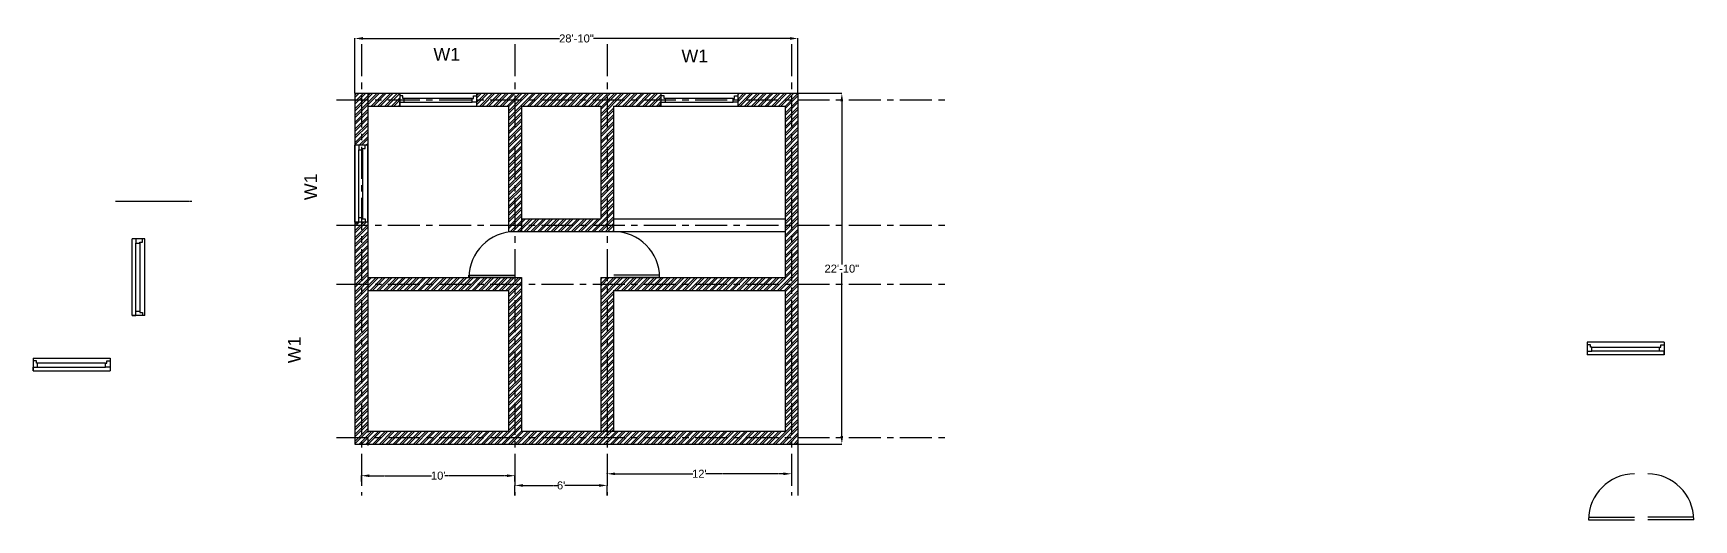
# Model space of a CAD drawing. Header units: inches. Extents: x 10 to 2742, y 28 to 1272.
# Drawn here: x 1445 to 2742, y 892 to 1272 of the extents above; entities that cross this region are included whole.
import ezdxf

# ---------------------------------------------------------------- set-up
doc = ezdxf.new("R2010")
doc.units = ezdxf.units.IN
doc.header["$MEASUREMENT"] = 0
doc.linetypes.add('CENTER', pattern=[2, 1.25, -0.25, 0.25, -0.25])
doc.layers.add('Center', color=50, linetype='CENTER')
doc.styles.get("Standard").update_dxf_attribs({"font": 'arial.ttf', "height": 10})
doc.dimstyles.get("Standard").update_dxf_attribs({"dimtxt": 6.25, "dimasz": 6.25, "dimexe": 0.18, "dimexo": 0.0625, "dimgap": 0.09, "dimtad": 0, "dimtih": 1, "dimtoh": 1, "dimdec": 0, "dimzin": 0, "dimdsep": 46, "dimlunit": 4, "dimtxsty": 'Standard', "dimcen": 0.09, "dimadec": 0, "dimazin": 0, "dimtfac": 1, "dimtdec": 0, "dimtofl": 0, "dimtmove": 0, "dimatfit": 3, "dimfxl": 1, "dimtolj": 1, "dimtzin": 0, "dimarcsym": 0})

# ---------------------------------------------------------------- blocks, each defined once
blk = doc.blocks.new('*D3')
at = {"color": 0, "lineweight": -2, "transparency": 16777216}
for p, q in [((1696, 1225.6), (1696, 1268.5)), ((1702.2, 1268.3), (1855.7, 1268.3)), ((2035.7, 1268.3), (1882.3, 1268.3)), ((2042, 1225.6), (2042, 1268.5))]:
    blk.add_line(p, q, dxfattribs=at)
at = {"color": 0, "transparency": 16777216}
for points in [[(1702.2, 1269.4), (1702.2, 1267.3), (1696, 1268.3)], [(2035.7, 1269.4), (2035.7, 1267.3), (2042, 1268.3)]]:
    blk.add_solid(points, dxfattribs=at)
at = {"layer": 'Defpoints', "color": 0, "transparency": 16777216}
for p in [(2042, 1268.3), (1696, 1225.5), (2042, 1225.5)]:
    blk.add_point(p, dxfattribs=at)
at = {"color": 0, "transparency": 16777216, "insert": (1869, 1268.3), "char_height": 6.25, "attachment_point": 5}
blk.add_mtext('\\A1;28\'-10"', dxfattribs=at)
blk = doc.blocks.new('*D4')
at = {"color": 0, "lineweight": -2, "transparency": 16777216}
for p, q in [((2042, 1225.5), (2076.4, 1225.5)), ((2076.3, 1219.2), (2076.3, 1091.8)), ((2076.3, 957.7), (2076.3, 1085.2)), ((2042, 951.5), (2076.4, 951.5))]:
    blk.add_line(p, q, dxfattribs=at)
at = {"color": 0, "transparency": 16777216}
for points in [[(2075.2, 1219.2), (2077.3, 1219.2), (2076.3, 1225.5)], [(2075.2, 957.7), (2077.3, 957.7), (2076.3, 951.5)]]:
    blk.add_solid(points, dxfattribs=at)
at = {"layer": 'Defpoints', "color": 0, "transparency": 16777216}
for p in [(2042, 1225.5), (2042, 951.5), (2076.3, 951.5)]:
    blk.add_point(p, dxfattribs=at)
at = {"color": 0, "transparency": 16777216, "insert": (2076.3, 1088.5), "char_height": 6.25, "attachment_point": 5}
blk.add_mtext('\\A1;22\'-10"', dxfattribs=at)
blk = doc.blocks.new('*D5')
at = {"layer": 'Center', "color": 0, "lineweight": -2, "transparency": 16777216}
for p, q in [((1701, 922.3), (1701, 926.9)), ((1707.2, 926.8), (1755.9, 926.8)), ((1814.7, 926.8), (1766.1, 926.8)), ((1821, 922.3), (1821, 926.9))]:
    blk.add_line(p, q, dxfattribs=at)
at = {"layer": 'Center', "color": 0, "transparency": 16777216}
for points in [[(1707.2, 927.8), (1707.2, 925.7), (1701, 926.8)], [(1814.7, 927.8), (1814.7, 925.7), (1821, 926.8)]]:
    blk.add_solid(points, dxfattribs=at)
at = {"layer": 'Defpoints', "color": 0, "transparency": 16777216}
for p in [(1701, 922.2), (1821, 926.8), (1821, 922.2)]:
    blk.add_point(p, dxfattribs=at)
at = {"layer": 'Center', "color": 0, "transparency": 16777216, "insert": (1761, 926.8), "char_height": 6.25, "attachment_point": 5}
blk.add_mtext("\\A1;10'", dxfattribs=at)
blk = doc.blocks.new('*D6')
at = {"layer": 'Center', "color": 0, "lineweight": -2, "transparency": 16777216}
for p, q in [((1821, 911.3), (1821, 919.4)), ((1827.2, 919.2), (1854, 919.2)), ((1886.7, 919.2), (1860, 919.2)), ((1893, 911.3), (1893, 919.4))]:
    blk.add_line(p, q, dxfattribs=at)
at = {"layer": 'Center', "color": 0, "transparency": 16777216}
for points in [[(1827.2, 920.2), (1827.2, 918.1), (1821, 919.2)], [(1886.7, 920.2), (1886.7, 918.1), (1893, 919.2)]]:
    blk.add_solid(points, dxfattribs=at)
at = {"layer": 'Defpoints', "color": 0, "transparency": 16777216}
for p in [(1821, 911.2), (1893, 919.2), (1893, 911.2)]:
    blk.add_point(p, dxfattribs=at)
at = {"layer": 'Center', "color": 0, "transparency": 16777216, "insert": (1857, 919.2), "char_height": 6.25, "attachment_point": 5}
blk.add_mtext("\\A1;6'", dxfattribs=at)
blk = doc.blocks.new('*D7')
at = {"layer": 'Center', "color": 0, "lineweight": -2, "transparency": 16777216}
for p, q in [((1893, 928.3), (1893, 928.4)), ((1899.2, 928.3), (1959.9, 928.3)), ((2030.7, 928.3), (1970.1, 928.3)), ((2037, 928.3), (2037, 928.4))]:
    blk.add_line(p, q, dxfattribs=at)
at = {"layer": 'Center', "color": 0, "transparency": 16777216}
for points in [[(1899.2, 929.3), (1899.2, 927.2), (1893, 928.3)], [(2030.7, 929.3), (2030.7, 927.2), (2037, 928.3)]]:
    blk.add_solid(points, dxfattribs=at)
at = {"layer": 'Defpoints', "color": 0, "transparency": 16777216}
for p in [(1893, 928.3), (2037, 928.3), (2037, 928.3)]:
    blk.add_point(p, dxfattribs=at)
at = {"layer": 'Center', "color": 0, "transparency": 16777216, "insert": (1965, 928.3), "char_height": 6.25, "attachment_point": 5}
blk.add_mtext("\\A1;12'", dxfattribs=at)

msp = doc.modelspace()

# ---------------------------------------------------------------- hatches: boundary and pattern name
h = msp.add_hatch()
h.set_pattern_fill('ANSI32', color=256, scale=10)
h.paths.add_polyline_path([(1731, 1218.5), (1731, 1225.5), (1696, 1225.5), (1696, 1184.9), (1706, 1184.9), (1706, 1215.5), (1731, 1215.5)])
h = msp.add_hatch()
h.set_pattern_fill('ANSI32', color=256, scale=10)
h.paths.add_polyline_path([(1935, 1225.5), (1791, 1225.5), (1791, 1215.5), (1816, 1215.5), (1816, 1117.5), (1826, 1117.5), (1826, 1215.5), (1888, 1215.5), (1888, 1127.5), (1826, 1127.5), (1826, 1117.5), (1898, 1117.5), (1898, 1215.5), (1935, 1215.5), (1935, 1218.5)], flags=17)
h.paths.add_polyline_path([(2042, 1225.5), (1995, 1225.5), (1995, 1215.5), (2032, 1215.5), (2032, 1081.5), (1888, 1081.5), (1888, 961.5), (1898, 961.5), (1898, 1071.5), (2032, 1071.5), (2032, 961.5), (1826, 961.5), (1826, 1081.5), (1706, 1081.5), (1706, 1071.5), (1816, 1071.5), (1816, 961.5), (1706, 961.5), (1706, 1124.9), (1696, 1124.9), (1696, 951.5), (2042, 951.5)])

# ---------------------------------------------------------------- linework, layer by layer
at = {"ltscale": 20}
for p, q in [((1696, 1225.5), (2042, 1225.5)), ((1696, 1225.5), (1696, 951.5)), ((2042, 1225.5), (2042, 911.2)), ((1706, 1215.5), (1706, 961.5)), ((1706, 1215.5), (1816, 1215.5)), ((1816, 1215.5), (1816, 1117.5)), ((1826, 1215.5), (1826, 1117.5)), ((1826, 1215.5), (1888, 1215.5)), ((1888, 1215.5), (1888, 1127.5)), ((1898, 1215.5), (1898, 1117.5)), ((1898, 1215.5), (2032, 1215.5)), ((2032, 1215.5), (2032, 1081.5)), ((1816, 1117.5), (2032, 1117.5)), ((1826, 1127.5), (1888, 1127.5)), ((1898, 1127.5), (2032, 1127.5)), ((1706, 1081.5), (1826, 1081.5)), ((1826, 1081.5), (1826, 961.5)), ((1888, 1081.5), (2032, 1081.5)), ((1888, 1081.5), (1888, 961.5)), ((1706, 1071.5), (1816, 1071.5)), ((1816, 1071.5), (1816, 961.5)), ((1898, 1071.5), (2032, 1071.5)), ((1898, 1071.5), (1898, 961.5)), ((2032, 1071.5), (2032, 961.5)), ((1706, 961.5), (1816, 961.5)), ((1826, 961.5), (2032, 961.5)), ((1696, 951.5), (2045, 951.5))]:
    msp.add_line(p, q, dxfattribs=at)
for p, q in [((1731, 1225.5), (1791, 1225.5)), ((1731, 1225.5), (1731, 1215.5)), ((1731, 1225.5), (1791, 1225.5)), ((1731, 1225.5), (1731, 1215.5)), ((1731, 1225.5), (1791, 1225.5)), ((1731, 1225.5), (1731, 1215.5)), ((1733.5, 1223.5), (1731, 1223.5)), ((1733.5, 1223.5), (1731, 1223.5)), ((1733.5, 1223.5), (1731, 1223.5)), ((1733.5, 1221.5), (1733.5, 1223.5)), ((1733.5, 1221.5), (1733.5, 1223.5)), ((1733.5, 1221.5), (1733.5, 1223.5)), ((1734.5, 1221.5), (1733.5, 1221.5)), ((1734.5, 1221.5), (1733.5, 1221.5)), ((1734.5, 1221.5), (1733.5, 1221.5)), ((1734.5, 1218.5), (1734.5, 1221.5)), ((1787.5, 1221.5), (1734.5, 1221.5)), ((1734.5, 1218.5), (1734.5, 1221.5)), ((1787.5, 1221.5), (1734.5, 1221.5)), ((1734.5, 1218.5), (1734.5, 1221.5)), ((1787.5, 1221.5), (1734.5, 1221.5)), ((1787.5, 1218.5), (1787.5, 1221.5)), ((1787.5, 1221.5), (1788.5, 1221.5)), ((1787.5, 1218.5), (1787.5, 1221.5)), ((1787.5, 1221.5), (1788.5, 1221.5)), ((1787.5, 1218.5), (1787.5, 1221.5)), ((1787.5, 1221.5), (1788.5, 1221.5)), ((1788.5, 1221.5), (1788.5, 1223.5)), ((1788.5, 1223.5), (1791, 1223.5)), ((1788.5, 1221.5), (1788.5, 1223.5)), ((1788.5, 1223.5), (1791, 1223.5)), ((1788.5, 1221.5), (1788.5, 1223.5)), ((1788.5, 1223.5), (1791, 1223.5)), ((1791, 1225.5), (1791, 1215.5)), ((1791, 1225.5), (1791, 1215.5)), ((1791, 1225.5), (1791, 1215.5)), ((1935, 1225.5), (1995, 1225.5)), ((1935, 1225.5), (1935, 1215.5)), ((1935, 1225.5), (1995, 1225.5)), ((1935, 1225.5), (1935, 1215.5)), ((1935, 1225.5), (1995, 1225.5)), ((1935, 1225.5), (1935, 1215.5)), ((1937.5, 1223.5), (1935, 1223.5)), ((1937.5, 1223.5), (1935, 1223.5)), ((1937.5, 1223.5), (1935, 1223.5)), ((1937.5, 1221.5), (1937.5, 1223.5)), ((1937.5, 1221.5), (1937.5, 1223.5)), ((1937.5, 1221.5), (1937.5, 1223.5)), ((1938.5, 1221.5), (1937.5, 1221.5)), ((1938.5, 1221.5), (1937.5, 1221.5)), ((1938.5, 1221.5), (1937.5, 1221.5)), ((1938.5, 1218.5), (1938.5, 1221.5)), ((1991.5, 1221.5), (1938.5, 1221.5)), ((1938.5, 1218.5), (1938.5, 1221.5)), ((1991.5, 1221.5), (1938.5, 1221.5)), ((1938.5, 1218.5), (1938.5, 1221.5)), ((1991.5, 1221.5), (1938.5, 1221.5)), ((1991.5, 1218.5), (1991.5, 1221.5)), ((1991.5, 1221.5), (1992.5, 1221.5)), ((1991.5, 1218.5), (1991.5, 1221.5)), ((1991.5, 1221.5), (1992.5, 1221.5)), ((1991.5, 1218.5), (1991.5, 1221.5)), ((1991.5, 1221.5), (1992.5, 1221.5)), ((1992.5, 1221.5), (1992.5, 1223.5)), ((1992.5, 1223.5), (1995, 1223.5)), ((1992.5, 1221.5), (1992.5, 1223.5)), ((1992.5, 1223.5), (1995, 1223.5)), ((1992.5, 1221.5), (1992.5, 1223.5)), ((1992.5, 1223.5), (1995, 1223.5)), ((1995, 1225.5), (1995, 1215.5)), ((1995, 1225.5), (1995, 1215.5)), ((1995, 1225.5), (1995, 1215.5)), ((1731, 1215.5), (1731, 1218.5)), ((1731, 1218.5), (1734.5, 1218.5)), ((1731, 1215.5), (1731, 1218.5)), ((1731, 1218.5), (1734.5, 1218.5)), ((1731, 1215.5), (1731, 1218.5)), ((1731, 1218.5), (1734.5, 1218.5)), ((1731, 1215.5), (1791, 1215.5)), ((1731, 1215.5), (1791, 1215.5)), ((1731, 1215.5), (1791, 1215.5)), ((1734.5, 1218.5), (1787.5, 1218.5)), ((1734.5, 1218.5), (1787.5, 1218.5)), ((1734.5, 1218.5), (1787.5, 1218.5)), ((1791, 1218.5), (1787.5, 1218.5)), ((1791, 1218.5), (1787.5, 1218.5)), ((1791, 1218.5), (1787.5, 1218.5)), ((1935, 1215.5), (1935, 1218.5)), ((1935, 1218.5), (1938.5, 1218.5)), ((1935, 1215.5), (1935, 1218.5)), ((1935, 1218.5), (1938.5, 1218.5)), ((1935, 1215.5), (1935, 1218.5)), ((1935, 1218.5), (1938.5, 1218.5)), ((1935, 1215.5), (1995, 1215.5)), ((1935, 1215.5), (1995, 1215.5)), ((1935, 1215.5), (1995, 1215.5)), ((1938.5, 1218.5), (1991.5, 1218.5)), ((1938.5, 1218.5), (1991.5, 1218.5)), ((1938.5, 1218.5), (1991.5, 1218.5)), ((1995, 1218.5), (1991.5, 1218.5)), ((1995, 1218.5), (1991.5, 1218.5)), ((1995, 1218.5), (1991.5, 1218.5)), ((1696, 1124.9), (1696, 1184.9)), ((1706, 1184.9), (1696, 1184.9)), ((1696, 1124.9), (1696, 1184.9)), ((1706, 1184.9), (1696, 1184.9)), ((1696, 1124.9), (1696, 1184.9)), ((1706, 1184.9), (1696, 1184.9)), ((1699, 1184.9), (1699, 1181.4)), ((1699, 1184.9), (1699, 1181.4)), ((1699, 1184.9), (1699, 1181.4)), ((1699, 1181.4), (1702, 1181.4)), ((1699, 1128.4), (1699, 1181.4)), ((1699, 1181.4), (1702, 1181.4)), ((1699, 1128.4), (1699, 1181.4)), ((1699, 1181.4), (1702, 1181.4)), ((1699, 1128.4), (1699, 1181.4)), ((1702, 1181.4), (1702, 1182.4)), ((1702, 1182.4), (1704, 1182.4)), ((1702, 1181.4), (1702, 1182.4)), ((1702, 1182.4), (1704, 1182.4)), ((1702, 1181.4), (1702, 1182.4)), ((1702, 1182.4), (1704, 1182.4)), ((1702, 1181.4), (1702, 1128.4)), ((1702, 1181.4), (1702, 1128.4)), ((1702, 1181.4), (1702, 1128.4)), ((1704, 1182.4), (1704, 1184.9)), ((1704, 1182.4), (1704, 1184.9)), ((1704, 1182.4), (1704, 1184.9)), ((1706, 1124.9), (1706, 1184.9)), ((1706, 1124.9), (1706, 1184.9)), ((1706, 1124.9), (1706, 1184.9)), ((1699, 1124.9), (1699, 1128.4)), ((1699, 1128.4), (1702, 1128.4)), ((1699, 1124.9), (1699, 1128.4)), ((1699, 1128.4), (1702, 1128.4)), ((1699, 1124.9), (1699, 1128.4)), ((1699, 1128.4), (1702, 1128.4)), ((1702, 1128.4), (1702, 1127.4)), ((1702, 1128.4), (1702, 1127.4)), ((1702, 1128.4), (1702, 1127.4)), ((1706, 1124.9), (1696, 1124.9)), ((1696, 1124.9), (1699, 1124.9)), ((1706, 1124.9), (1696, 1124.9)), ((1696, 1124.9), (1699, 1124.9)), ((1706, 1124.9), (1696, 1124.9)), ((1696, 1124.9), (1699, 1124.9)), ((1702, 1127.4), (1704, 1127.4)), ((1702, 1127.4), (1704, 1127.4)), ((1702, 1127.4), (1704, 1127.4)), ((1704, 1127.4), (1704, 1124.9)), ((1704, 1127.4), (1704, 1124.9)), ((1704, 1127.4), (1704, 1124.9)), ((1522, 1051.8), (1522, 1111.8)), ((1532, 1111.8), (1522, 1111.8)), ((1522, 1051.8), (1522, 1111.8)), ((1532, 1111.8), (1522, 1111.8)), ((1522, 1051.8), (1522, 1111.8)), ((1532, 1111.8), (1522, 1111.8)), ((1525, 1111.8), (1525, 1108.3)), ((1525, 1111.8), (1525, 1108.3)), ((1525, 1111.8), (1525, 1108.3)), ((1525, 1108.3), (1528, 1108.3)), ((1525, 1055.3), (1525, 1108.3)), ((1525, 1108.3), (1528, 1108.3)), ((1525, 1055.3), (1525, 1108.3)), ((1525, 1108.3), (1528, 1108.3)), ((1525, 1055.3), (1525, 1108.3)), ((1528, 1108.3), (1528, 1109.3)), ((1528, 1109.3), (1530, 1109.3)), ((1528, 1108.3), (1528, 1109.3)), ((1528, 1109.3), (1530, 1109.3)), ((1528, 1108.3), (1528, 1109.3)), ((1528, 1109.3), (1530, 1109.3)), ((1528, 1108.3), (1528, 1055.3)), ((1528, 1108.3), (1528, 1055.3)), ((1528, 1108.3), (1528, 1055.3)), ((1530, 1109.3), (1530, 1111.8)), ((1530, 1109.3), (1530, 1111.8)), ((1530, 1109.3), (1530, 1111.8)), ((1532, 1051.8), (1532, 1111.8)), ((1532, 1051.8), (1532, 1111.8)), ((1532, 1051.8), (1532, 1111.8)), ((1785, 1081.5), (1785, 1083.5)), ((1785, 1083.5), (1821, 1083.5)), ((1821, 1081.5), (1785, 1081.5)), ((1934.1, 1083.5), (1898.1, 1083.5)), ((1934.1, 1081.5), (1898.1, 1081.5)), ((1532, 1051.8), (1522, 1051.8)), ((1522, 1051.8), (1525, 1051.8)), ((1532, 1051.8), (1522, 1051.8)), ((1522, 1051.8), (1525, 1051.8)), ((1532, 1051.8), (1522, 1051.8)), ((1522, 1051.8), (1525, 1051.8)), ((1525, 1051.8), (1525, 1055.3)), ((1525, 1055.3), (1528, 1055.3)), ((1525, 1051.8), (1525, 1055.3)), ((1525, 1055.3), (1528, 1055.3)), ((1525, 1051.8), (1525, 1055.3)), ((1525, 1055.3), (1528, 1055.3)), ((1528, 1055.3), (1528, 1054.3)), ((1528, 1055.3), (1528, 1054.3)), ((1528, 1055.3), (1528, 1054.3)), ((1528, 1054.3), (1530, 1054.3)), ((1528, 1054.3), (1530, 1054.3)), ((1528, 1054.3), (1530, 1054.3)), ((1530, 1054.3), (1530, 1051.8)), ((1530, 1054.3), (1530, 1051.8)), ((1530, 1054.3), (1530, 1051.8)), ((2718.5, 1031.1), (2658.5, 1031.1)), ((2658.5, 1031.1), (2658.5, 1021.1)), ((2718.5, 1031.1), (2658.5, 1031.1)), ((2658.5, 1031.1), (2658.5, 1021.1)), ((2718.5, 1031.1), (2658.5, 1031.1)), ((2658.5, 1031.1), (2658.5, 1021.1)), ((2661, 1029.1), (2658.5, 1029.1)), ((2661, 1029.1), (2658.5, 1029.1)), ((2661, 1029.1), (2658.5, 1029.1)), ((2661, 1027.1), (2661, 1029.1)), ((2661, 1027.1), (2661, 1029.1)), ((2661, 1027.1), (2661, 1029.1)), ((2662, 1027.1), (2661, 1027.1)), ((2662, 1027.1), (2661, 1027.1)), ((2662, 1027.1), (2661, 1027.1)), ((2662, 1024.1), (2662, 1027.1)), ((2662, 1027.1), (2715, 1027.1)), ((2662, 1024.1), (2662, 1027.1)), ((2662, 1027.1), (2715, 1027.1)), ((2662, 1024.1), (2662, 1027.1)), ((2662, 1027.1), (2715, 1027.1)), ((2715, 1024.1), (2715, 1027.1)), ((2715, 1027.1), (2716, 1027.1)), ((2715, 1024.1), (2715, 1027.1)), ((2715, 1027.1), (2716, 1027.1)), ((2715, 1024.1), (2715, 1027.1)), ((2715, 1027.1), (2716, 1027.1)), ((2716, 1027.1), (2716, 1029.1)), ((2716, 1029.1), (2718.5, 1029.1)), ((2716, 1027.1), (2716, 1029.1)), ((2716, 1029.1), (2718.5, 1029.1)), ((2716, 1027.1), (2716, 1029.1)), ((2716, 1029.1), (2718.5, 1029.1)), ((2718.5, 1031.1), (2718.5, 1021.1)), ((2718.5, 1031.1), (2718.5, 1021.1)), ((2718.5, 1031.1), (2718.5, 1021.1)), ((1444.7, 1018.6), (1504.7, 1018.6)), ((1444.7, 1018.6), (1444.7, 1008.6)), ((1444.7, 1018.6), (1504.7, 1018.6)), ((1444.7, 1018.6), (1444.7, 1008.6)), ((1444.7, 1018.6), (1504.7, 1018.6)), ((1444.7, 1018.6), (1444.7, 1008.6)), ((1447.2, 1016.6), (1444.7, 1016.6)), ((1447.2, 1016.6), (1444.7, 1016.6)), ((1447.2, 1016.6), (1444.7, 1016.6)), ((1444.7, 1008.6), (1444.7, 1011.6)), ((1444.7, 1011.6), (1448.2, 1011.6)), ((1444.7, 1008.6), (1444.7, 1011.6)), ((1444.7, 1011.6), (1448.2, 1011.6)), ((1444.7, 1008.6), (1444.7, 1011.6)), ((1444.7, 1011.6), (1448.2, 1011.6)), ((1447.2, 1014.6), (1447.2, 1016.6)), ((1447.2, 1014.6), (1447.2, 1016.6)), ((1447.2, 1014.6), (1447.2, 1016.6)), ((1448.2, 1014.6), (1447.2, 1014.6)), ((1448.2, 1014.6), (1447.2, 1014.6)), ((1448.2, 1014.6), (1447.2, 1014.6)), ((1448.2, 1011.6), (1448.2, 1014.6)), ((1501.2, 1014.6), (1448.2, 1014.6)), ((1448.2, 1011.6), (1448.2, 1014.6)), ((1501.2, 1014.6), (1448.2, 1014.6)), ((1448.2, 1011.6), (1448.2, 1014.6)), ((1501.2, 1014.6), (1448.2, 1014.6)), ((1448.2, 1011.6), (1501.2, 1011.6)), ((1448.2, 1011.6), (1501.2, 1011.6)), ((1448.2, 1011.6), (1501.2, 1011.6)), ((1501.2, 1011.6), (1501.2, 1014.6)), ((1501.2, 1014.6), (1502.2, 1014.6)), ((1501.2, 1011.6), (1501.2, 1014.6)), ((1501.2, 1014.6), (1502.2, 1014.6)), ((1501.2, 1011.6), (1501.2, 1014.6)), ((1501.2, 1014.6), (1502.2, 1014.6)), ((1504.7, 1011.6), (1501.2, 1011.6)), ((1504.7, 1011.6), (1501.2, 1011.6)), ((1504.7, 1011.6), (1501.2, 1011.6)), ((1502.2, 1014.6), (1502.2, 1016.6)), ((1502.2, 1016.6), (1504.7, 1016.6)), ((1502.2, 1014.6), (1502.2, 1016.6)), ((1502.2, 1016.6), (1504.7, 1016.6)), ((1502.2, 1014.6), (1502.2, 1016.6)), ((1502.2, 1016.6), (1504.7, 1016.6)), ((1504.7, 1018.6), (1504.7, 1008.6)), ((1504.7, 1018.6), (1504.7, 1008.6)), ((1504.7, 1018.6), (1504.7, 1008.6)), ((2658.5, 1024.1), (2662, 1024.1)), ((2658.5, 1024.1), (2662, 1024.1)), ((2658.5, 1024.1), (2662, 1024.1)), ((2718.5, 1021.1), (2658.5, 1021.1)), ((2718.5, 1021.1), (2658.5, 1021.1)), ((2718.5, 1021.1), (2658.5, 1021.1)), ((2715, 1024.1), (2662, 1024.1)), ((2715, 1024.1), (2662, 1024.1)), ((2715, 1024.1), (2662, 1024.1)), ((2718.5, 1024.1), (2715, 1024.1)), ((2718.5, 1024.1), (2715, 1024.1)), ((2718.5, 1024.1), (2715, 1024.1)), ((2718.5, 1021.1), (2718.5, 1024.1)), ((2718.5, 1021.1), (2718.5, 1024.1)), ((2718.5, 1021.1), (2718.5, 1024.1)), ((1444.7, 1008.6), (1504.7, 1008.6)), ((1444.7, 1008.6), (1504.7, 1008.6)), ((1444.7, 1008.6), (1504.7, 1008.6)), ((2659.4, 894.3), (2695.4, 894.3)), ((2659.4, 892.3), (2695.4, 892.3)), ((2741.7, 894.3), (2705.7, 894.3)), ((2741.7, 892.3), (2705.7, 892.3))]:
    msp.add_line(p, q)
for centre, start, end in [((1821, 1081.5), 90, 180), ((1898.1, 1081.5), 0, 90), ((2695.4, 892.3), 90, 180), ((2705.7, 892.3), 0, 90)]:
    msp.add_arc(centre, 35.9, start, end)
at = {"layer": 'Center', "ltscale": 20}
for p, q in [((1701, 1263.8), (1701, 911.2)), ((1821, 1263.8), (1821, 911.2)), ((1893, 1263.8), (1893, 911.2)), ((2037, 1263.8), (2037, 911.2)), ((1681.7, 1220.5), (2161.7, 1220.5)), ((1706, 1225.5), (1706, 948.5)), ((1681.7, 1122.5), (2161.7, 1122.5)), ((1681.7, 1076.5), (2161.7, 1076.5)), ((1681.7, 956.5), (2161.7, 956.5))]:
    msp.add_line(p, q, dxfattribs=at)
at = {"layer": 'Center'}
msp.add_line((1508.9, 1141.3), (1568.9, 1141.3), dxfattribs=at)

# ---------------------------------------------------------------- texts
for p in [(1757.3, 1251), (1951, 1249.7)]:
    msp.add_text('W1', height=10, dxfattribs=at).set_placement(p)
for p in [(1666.4, 1142), (1653.6, 1014.6)]:
    msp.add_text('W1', height=10, rotation=90, dxfattribs=at).set_placement(p)

# ---------------------------------------------------------------- dimensions: what is measured, and where the dimension line sits
dim = msp.add_linear_dim(base=(2042, 1268.3), p1=(1696, 1225.5), p2=(2042, 1225.5), dimstyle='Standard')
dim.commit()
dim.dimension.update_dxf_attribs({"geometry": '*D3', "text_midpoint": (1869, 1268.3)})
dim = msp.add_linear_dim(base=(2076.3, 951.5), p1=(2042, 1225.5), p2=(2042, 951.5), angle=90, dimstyle='Standard')
dim.commit()
dim.dimension.update_dxf_attribs({"geometry": '*D4', "text_midpoint": (2076.3, 1088.5)})
for base, p1, p2, picture, middle in [((1821, 926.8), (1701, 922.2), (1821, 922.2), '*D5', (1761, 926.8)), ((1893, 919.2), (1821, 911.2), (1893, 911.2), '*D6', (1857, 919.2)), ((2037, 928.3), (1893, 928.3), (2037, 928.3), '*D7', (1965, 928.3))]:
    dim = msp.add_linear_dim(base=base, p1=p1, p2=p2, dimstyle='Standard', dxfattribs=at)
    dim.commit()
    dim.dimension.update_dxf_attribs({"geometry": picture, "text_midpoint": middle})

doc.saveas('drawing.dxf')
